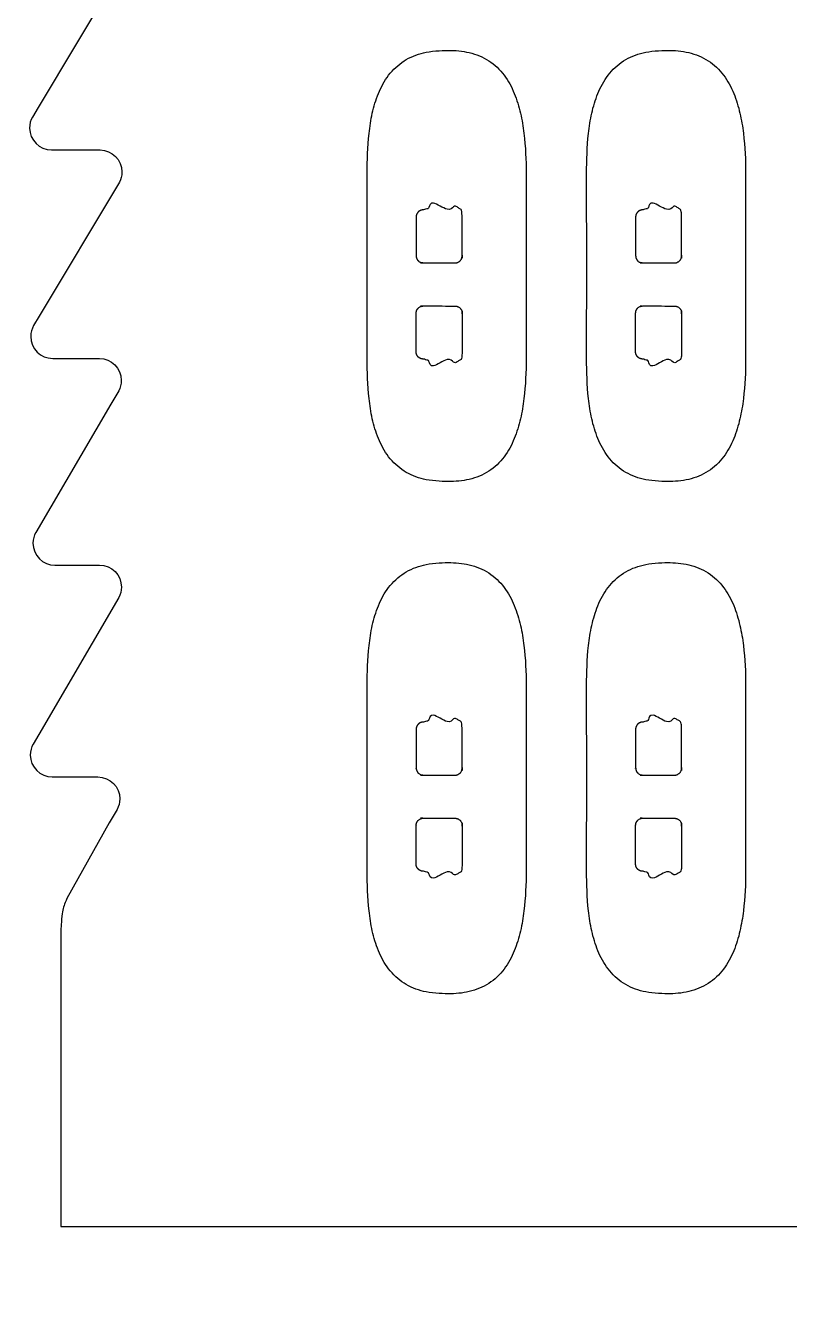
# Model space of a CAD drawing. Header units: millimetres. Extents: x -106 to 105, y -5 to 165.
# Drawn here: x -105.7 to -53.5, y -5.1 to 82.1 of the extents above; entities that cross this region are included whole.
import ezdxf

# ---------------------------------------------------------------- set-up
doc = ezdxf.new("R2010")
doc.units = ezdxf.units.MM
doc.header["$MEASUREMENT"] = 0
for name, color, linetype in [('Product Cutter 1', 2, 'Continuous'), ('Product Cutter 3', 4, 'Continuous'), ('Trim Cutting 1', 3, 'Continuous')]:
    doc.layers.add(name, color=color, linetype=linetype)

msp = doc.modelspace()

# ---------------------------------------------------------------- linework, layer by layer
at = {"layer": 'Product Cutter 1', "ltscale": 10}
for points in [[(-71.455, 65.638), (-71.457, 68.402), (-71.459, 71.98), (-71.459, 71.98), (-71.46, 72.873), (-71.496, 73.785), (-71.609, 74.702), (-71.666, 75.161), (-71.742, 75.622), (-71.848, 76.079), (-71.953, 76.537), (-72.088, 76.991), (-72.269, 77.43), (-72.449, 77.87), (-72.676, 78.295), (-72.965, 78.677), (-73.253, 79.06), (-73.607, 79.399), (-74.013, 79.661), (-74.419, 79.922), (-74.876, 80.105), (-75.348, 80.217), (-75.82, 80.328), (-76.308, 80.371), (-76.794, 80.369), (-77.28, 80.367), (-77.998, 80.319), (-78.469, 80.204), (-78.941, 80.089), (-79.398, 79.906), (-79.804, 79.646), (-80.21, 79.386), (-80.566, 79.05), (-80.858, 78.67), (-81.149, 78.29), (-81.377, 77.865), (-81.557, 77.425), (-81.737, 76.986), (-81.87, 76.532), (-81.972, 76.074), (-82.074, 75.616), (-82.145, 75.155), (-82.196, 74.695), (-82.299, 73.777), (-82.325, 72.866), (-82.325, 71.973), (-82.325, 71.973), (-82.322, 68.408), (-82.32, 65.638), (-82.322, 62.868), (-82.325, 59.302), (-82.325, 59.302), (-82.325, 58.409), (-82.299, 57.498), (-82.196, 56.58), (-82.145, 56.12), (-82.074, 55.659), (-81.972, 55.201), (-81.87, 54.744), (-81.737, 54.289), (-81.557, 53.85), (-81.377, 53.41), (-81.149, 52.985), (-80.858, 52.606), (-80.566, 52.225), (-80.21, 51.89), (-79.804, 51.629), (-79.398, 51.369), (-78.941, 51.186), (-78.469, 51.071), (-77.998, 50.957), (-77.28, 50.908), (-76.794, 50.906), (-76.308, 50.904), (-75.82, 50.947), (-75.348, 51.059), (-74.876, 51.17), (-74.419, 51.354), (-74.013, 51.615), (-73.607, 51.876), (-73.253, 52.215), (-72.965, 52.598), (-72.676, 52.98), (-72.449, 53.405), (-72.269, 53.845), (-72.088, 54.285), (-71.953, 54.739), (-71.848, 55.196), (-71.742, 55.653), (-71.666, 56.114), (-71.609, 56.573), (-71.496, 57.491), (-71.46, 58.402), (-71.459, 59.295), (-71.459, 59.295), (-71.457, 62.874), (-71.455, 65.638)], [(-56.455, 65.638), (-56.457, 68.402), (-56.459, 71.98), (-56.459, 71.98), (-56.46, 72.873), (-56.496, 73.785), (-56.609, 74.702), (-56.666, 75.161), (-56.742, 75.622), (-56.848, 76.079), (-56.953, 76.537), (-57.088, 76.991), (-57.269, 77.43), (-57.449, 77.87), (-57.676, 78.295), (-57.965, 78.677), (-58.253, 79.06), (-58.607, 79.399), (-59.013, 79.661), (-59.419, 79.922), (-59.876, 80.105), (-60.348, 80.217), (-60.82, 80.328), (-61.308, 80.371), (-61.794, 80.369), (-62.28, 80.367), (-62.998, 80.319), (-63.469, 80.204), (-63.941, 80.089), (-64.398, 79.906), (-64.804, 79.646), (-65.21, 79.386), (-65.566, 79.05), (-65.858, 78.67), (-66.149, 78.29), (-66.377, 77.865), (-66.557, 77.425), (-66.737, 76.986), (-66.87, 76.532), (-66.972, 76.074), (-67.074, 75.616), (-67.145, 75.155), (-67.196, 74.695), (-67.299, 73.777), (-67.325, 72.866), (-67.325, 71.973), (-67.325, 71.973), (-67.322, 68.408), (-67.32, 65.638), (-67.322, 62.868), (-67.325, 59.302), (-67.325, 59.302), (-67.325, 58.409), (-67.299, 57.498), (-67.196, 56.58), (-67.145, 56.12), (-67.074, 55.659), (-66.972, 55.201), (-66.87, 54.744), (-66.737, 54.289), (-66.557, 53.85), (-66.377, 53.41), (-66.149, 52.985), (-65.858, 52.606), (-65.566, 52.225), (-65.21, 51.89), (-64.804, 51.629), (-64.398, 51.369), (-63.941, 51.186), (-63.469, 51.071), (-62.998, 50.957), (-62.28, 50.908), (-61.794, 50.906), (-61.308, 50.904), (-60.82, 50.947), (-60.348, 51.059), (-59.876, 51.17), (-59.419, 51.354), (-59.013, 51.615), (-58.607, 51.876), (-58.253, 52.215), (-57.965, 52.598), (-57.676, 52.98), (-57.449, 53.405), (-57.269, 53.845), (-57.088, 54.285), (-56.953, 54.739), (-56.848, 55.196), (-56.742, 55.653), (-56.666, 56.114), (-56.609, 56.573), (-56.496, 57.491), (-56.46, 58.402), (-56.459, 59.295), (-56.459, 59.295), (-56.457, 62.874), (-56.455, 65.638)], [(-71.455, 30.638), (-71.457, 33.402), (-71.459, 36.98), (-71.459, 36.98), (-71.46, 37.873), (-71.496, 38.785), (-71.609, 39.702), (-71.666, 40.161), (-71.742, 40.622), (-71.848, 41.079), (-71.953, 41.537), (-72.088, 41.991), (-72.269, 42.43), (-72.449, 42.87), (-72.676, 43.295), (-72.965, 43.677), (-73.253, 44.06), (-73.607, 44.399), (-74.013, 44.661), (-74.419, 44.922), (-74.876, 45.105), (-75.348, 45.217), (-75.82, 45.328), (-76.308, 45.371), (-76.794, 45.369), (-77.28, 45.367), (-77.998, 45.319), (-78.469, 45.204), (-78.941, 45.089), (-79.398, 44.906), (-79.804, 44.646), (-80.21, 44.386), (-80.566, 44.05), (-80.858, 43.67), (-81.149, 43.29), (-81.377, 42.865), (-81.557, 42.425), (-81.737, 41.986), (-81.87, 41.532), (-81.972, 41.074), (-82.074, 40.616), (-82.145, 40.155), (-82.196, 39.695), (-82.299, 38.777), (-82.325, 37.866), (-82.325, 36.973), (-82.325, 36.973), (-82.322, 33.408), (-82.32, 30.638), (-82.322, 27.868), (-82.325, 24.302), (-82.325, 24.302), (-82.325, 23.409), (-82.299, 22.498), (-82.196, 21.58), (-82.145, 21.12), (-82.074, 20.659), (-81.972, 20.201), (-81.87, 19.744), (-81.737, 19.289), (-81.557, 18.85), (-81.377, 18.41), (-81.149, 17.985), (-80.858, 17.606), (-80.566, 17.225), (-80.21, 16.89), (-79.804, 16.629), (-79.398, 16.369), (-78.941, 16.186), (-78.469, 16.071), (-77.998, 15.957), (-77.28, 15.908), (-76.794, 15.906), (-76.308, 15.904), (-75.82, 15.947), (-75.348, 16.059), (-74.876, 16.17), (-74.419, 16.354), (-74.013, 16.615), (-73.607, 16.876), (-73.253, 17.215), (-72.965, 17.598), (-72.676, 17.98), (-72.449, 18.405), (-72.269, 18.845), (-72.088, 19.285), (-71.953, 19.739), (-71.848, 20.196), (-71.742, 20.653), (-71.666, 21.114), (-71.609, 21.573), (-71.496, 22.491), (-71.46, 23.402), (-71.459, 24.295), (-71.459, 24.295), (-71.457, 27.874), (-71.455, 30.638)], [(-56.455, 30.638), (-56.457, 33.402), (-56.459, 36.98), (-56.459, 36.98), (-56.46, 37.873), (-56.496, 38.785), (-56.609, 39.702), (-56.666, 40.161), (-56.742, 40.622), (-56.848, 41.079), (-56.953, 41.537), (-57.088, 41.991), (-57.269, 42.43), (-57.449, 42.87), (-57.676, 43.295), (-57.965, 43.677), (-58.253, 44.06), (-58.607, 44.399), (-59.013, 44.661), (-59.419, 44.922), (-59.876, 45.105), (-60.348, 45.217), (-60.82, 45.328), (-61.308, 45.371), (-61.794, 45.369), (-62.28, 45.367), (-62.998, 45.319), (-63.469, 45.204), (-63.941, 45.089), (-64.398, 44.906), (-64.804, 44.646), (-65.21, 44.386), (-65.566, 44.05), (-65.858, 43.67), (-66.149, 43.29), (-66.377, 42.865), (-66.557, 42.425), (-66.737, 41.986), (-66.87, 41.532), (-66.972, 41.074), (-67.074, 40.616), (-67.145, 40.155), (-67.196, 39.695), (-67.299, 38.777), (-67.325, 37.866), (-67.325, 36.973), (-67.325, 36.973), (-67.322, 33.408), (-67.32, 30.638), (-67.322, 27.868), (-67.325, 24.302), (-67.325, 24.302), (-67.325, 23.409), (-67.299, 22.498), (-67.196, 21.58), (-67.145, 21.12), (-67.074, 20.659), (-66.972, 20.201), (-66.87, 19.744), (-66.737, 19.289), (-66.557, 18.85), (-66.377, 18.41), (-66.149, 17.985), (-65.858, 17.606), (-65.566, 17.225), (-65.21, 16.89), (-64.804, 16.629), (-64.398, 16.369), (-63.941, 16.186), (-63.469, 16.071), (-62.998, 15.957), (-62.28, 15.908), (-61.794, 15.906), (-61.308, 15.904), (-60.82, 15.947), (-60.348, 16.059), (-59.876, 16.17), (-59.419, 16.354), (-59.013, 16.615), (-58.607, 16.876), (-58.253, 17.215), (-57.965, 17.598), (-57.676, 17.98), (-57.449, 18.405), (-57.269, 18.845), (-57.088, 19.285), (-56.953, 19.739), (-56.848, 20.196), (-56.742, 20.653), (-56.666, 21.114), (-56.609, 21.573), (-56.496, 22.491), (-56.46, 23.402), (-56.459, 24.295), (-56.459, 24.295), (-56.457, 27.874), (-56.455, 30.638)]]:
    msp.add_open_spline(points, degree=3, knots=[0, 0, 0, 0, 0.613801, 0.613801, 0.613801, 1.613801, 1.613801, 1.613801, 2.613801, 2.613801, 2.613801, 3.613801, 3.613801, 3.613801, 4.613801, 4.613801, 4.613801, 5.613801, 5.613801, 5.613801, 6.613801, 6.613801, 6.613801, 7.613801, 7.613801, 7.613801, 8.613801, 8.613801, 8.613801, 9.613801, 9.613801, 9.613801, 10.613801, 10.613801, 10.613801, 11.613801, 11.613801, 11.613801, 12.613801, 12.613801, 12.613801, 13.613801, 13.613801, 13.613801, 14.613801, 14.613801, 14.613801, 15.225366, 15.225366, 15.225366, 15.83693, 15.83693, 15.83693, 16.83693, 16.83693, 16.83693, 17.83693, 17.83693, 17.83693, 18.83693, 18.83693, 18.83693, 19.83693, 19.83693, 19.83693, 20.83693, 20.83693, 20.83693, 21.83693, 21.83693, 21.83693, 22.83693, 22.83693, 22.83693, 23.83693, 23.83693, 23.83693, 24.83693, 24.83693, 24.83693, 25.83693, 25.83693, 25.83693, 26.83693, 26.83693, 26.83693, 27.83693, 27.83693, 27.83693, 28.83693, 28.83693, 28.83693, 29.83693, 29.83693, 29.83693, 30.450731, 30.450731, 30.450731, 30.450731], dxfattribs=at)
at = {"layer": 'Product Cutter 3', "ltscale": 10}
for points in [[(-75.833, 66.336), (-75.834, 66.316), (-75.834, 66.297), (-75.836, 66.278), (-75.838, 66.259), (-75.842, 66.241), (-75.846, 66.222), (-75.85, 66.204), (-75.856, 66.185), (-75.863, 66.168), (-75.874, 66.138), (-75.888, 66.108), (-75.904, 66.081), (-75.921, 66.054), (-75.94, 66.028), (-75.962, 66.005), (-75.985, 65.98), (-76.011, 65.957), (-76.039, 65.937), (-76.066, 65.918), (-76.096, 65.901), (-76.127, 65.888), (-76.157, 65.874), (-76.189, 65.864), (-76.221, 65.857), (-76.254, 65.851), (-76.287, 65.849), (-76.32, 65.847), (-76.32, 65.847), (-78.487, 65.846), (-78.487, 65.846), (-78.509, 65.847), (-78.531, 65.848), (-78.553, 65.851), (-78.575, 65.853), (-78.596, 65.857), (-78.617, 65.864), (-78.638, 65.869), (-78.659, 65.877), (-78.679, 65.886), (-78.71, 65.899), (-78.74, 65.915), (-78.767, 65.935), (-78.795, 65.954), (-78.82, 65.977), (-78.843, 66.001), (-78.865, 66.024), (-78.885, 66.05), (-78.901, 66.077), (-78.918, 66.104), (-78.932, 66.133), (-78.944, 66.163), (-78.954, 66.19), (-78.962, 66.219), (-78.967, 66.247), (-78.972, 66.275), (-78.973, 66.305), (-78.974, 66.334), (-78.974, 66.334), (-78.976, 68.984), (-78.976, 68.984), (-78.976, 69.004), (-78.975, 69.023), (-78.973, 69.042), (-78.971, 69.061), (-78.967, 69.08), (-78.963, 69.099), (-78.958, 69.118), (-78.952, 69.137), (-78.946, 69.154), (-78.935, 69.184), (-78.92, 69.213), (-78.904, 69.241), (-78.887, 69.267), (-78.867, 69.293), (-78.845, 69.316), (-78.822, 69.341), (-78.797, 69.364), (-78.769, 69.383), (-78.742, 69.402), (-78.712, 69.419), (-78.681, 69.432), (-78.651, 69.445), (-78.62, 69.456), (-78.588, 69.462), (-78.555, 69.468), (-78.522, 69.47), (-78.489, 69.472), (-78.489, 69.472), (-78.435, 69.483), (-78.368, 69.496), (-78.215, 69.527), (-78.09, 69.621), (-78.02, 69.761), (-77.699, 70.395), (-77.4, 69.123), (-76.597, 69.618), (-76.439, 69.716), (-76.253, 69.72), (-76.091, 69.63), (-75.928, 69.539), (-75.834, 69.379), (-75.834, 69.193), (-75.834, 67.98), (-75.833, 66.336), (-75.833, 66.336)], [(-60.833, 66.336), (-60.834, 66.316), (-60.834, 66.297), (-60.836, 66.278), (-60.838, 66.259), (-60.842, 66.241), (-60.846, 66.222), (-60.85, 66.204), (-60.856, 66.185), (-60.863, 66.168), (-60.874, 66.138), (-60.888, 66.108), (-60.904, 66.081), (-60.921, 66.054), (-60.94, 66.028), (-60.962, 66.005), (-60.985, 65.98), (-61.011, 65.957), (-61.039, 65.937), (-61.066, 65.918), (-61.096, 65.901), (-61.127, 65.888), (-61.157, 65.874), (-61.189, 65.864), (-61.221, 65.857), (-61.254, 65.851), (-61.287, 65.849), (-61.32, 65.847), (-61.32, 65.847), (-63.487, 65.846), (-63.487, 65.846), (-63.509, 65.847), (-63.531, 65.848), (-63.553, 65.851), (-63.575, 65.853), (-63.596, 65.857), (-63.617, 65.864), (-63.638, 65.869), (-63.659, 65.877), (-63.679, 65.886), (-63.71, 65.899), (-63.74, 65.915), (-63.767, 65.935), (-63.795, 65.954), (-63.82, 65.977), (-63.843, 66.001), (-63.865, 66.024), (-63.885, 66.05), (-63.901, 66.077), (-63.918, 66.104), (-63.932, 66.133), (-63.944, 66.163), (-63.954, 66.19), (-63.962, 66.219), (-63.967, 66.247), (-63.972, 66.275), (-63.973, 66.305), (-63.974, 66.334), (-63.974, 66.334), (-63.976, 68.984), (-63.976, 68.984), (-63.976, 69.004), (-63.975, 69.023), (-63.973, 69.042), (-63.971, 69.061), (-63.967, 69.08), (-63.963, 69.099), (-63.958, 69.118), (-63.952, 69.137), (-63.946, 69.154), (-63.935, 69.184), (-63.92, 69.213), (-63.904, 69.241), (-63.887, 69.267), (-63.867, 69.293), (-63.845, 69.316), (-63.822, 69.341), (-63.797, 69.364), (-63.769, 69.383), (-63.742, 69.402), (-63.712, 69.419), (-63.681, 69.432), (-63.651, 69.445), (-63.62, 69.456), (-63.588, 69.462), (-63.555, 69.468), (-63.522, 69.47), (-63.489, 69.472), (-63.489, 69.472), (-63.435, 69.483), (-63.368, 69.496), (-63.215, 69.527), (-63.09, 69.621), (-63.02, 69.761), (-62.699, 70.395), (-62.4, 69.123), (-61.597, 69.618), (-61.439, 69.716), (-61.253, 69.72), (-61.091, 69.63), (-60.928, 69.539), (-60.834, 69.379), (-60.834, 69.193), (-60.834, 67.98), (-60.833, 66.336), (-60.833, 66.336)], [(-75.833, 62.414), (-75.834, 62.433), (-75.834, 62.453), (-75.836, 62.471), (-75.838, 62.491), (-75.842, 62.509), (-75.846, 62.528), (-75.85, 62.546), (-75.856, 62.564), (-75.863, 62.582), (-75.874, 62.612), (-75.888, 62.641), (-75.904, 62.668), (-75.921, 62.696), (-75.94, 62.721), (-75.962, 62.745), (-75.985, 62.77), (-76.011, 62.792), (-76.039, 62.812), (-76.066, 62.832), (-76.096, 62.849), (-76.127, 62.862), (-76.157, 62.876), (-76.189, 62.886), (-76.221, 62.892), (-76.254, 62.898), (-76.287, 62.901), (-76.32, 62.903), (-76.32, 62.903), (-78.487, 62.904), (-78.487, 62.904), (-78.509, 62.903), (-78.531, 62.902), (-78.553, 62.899), (-78.575, 62.896), (-78.596, 62.892), (-78.617, 62.886), (-78.638, 62.881), (-78.659, 62.873), (-78.679, 62.864), (-78.71, 62.851), (-78.74, 62.834), (-78.767, 62.815), (-78.795, 62.796), (-78.82, 62.773), (-78.843, 62.749), (-78.865, 62.726), (-78.885, 62.7), (-78.901, 62.672), (-78.918, 62.646), (-78.932, 62.617), (-78.944, 62.586), (-78.954, 62.559), (-78.962, 62.531), (-78.967, 62.503), (-78.972, 62.475), (-78.973, 62.445), (-78.974, 62.416), (-78.974, 62.416), (-78.976, 59.766), (-78.976, 59.766), (-78.976, 59.746), (-78.975, 59.727), (-78.973, 59.708), (-78.971, 59.688), (-78.967, 59.67), (-78.963, 59.65), (-78.958, 59.632), (-78.952, 59.613), (-78.946, 59.595), (-78.935, 59.566), (-78.92, 59.537), (-78.904, 59.509), (-78.887, 59.482), (-78.867, 59.457), (-78.845, 59.433), (-78.822, 59.409), (-78.797, 59.386), (-78.769, 59.367), (-78.742, 59.347), (-78.712, 59.331), (-78.681, 59.318), (-78.651, 59.305), (-78.62, 59.294), (-78.588, 59.287), (-78.555, 59.282), (-78.522, 59.28), (-78.489, 59.278), (-78.489, 59.278), (-78.435, 59.267), (-78.368, 59.254), (-78.215, 59.223), (-78.09, 59.128), (-78.02, 58.989), (-77.699, 58.355), (-77.4, 59.627), (-76.597, 59.131), (-76.439, 59.034), (-76.253, 59.03), (-76.091, 59.12), (-75.928, 59.211), (-75.834, 59.371), (-75.834, 59.557), (-75.834, 60.77), (-75.833, 62.414), (-75.833, 62.414)], [(-60.833, 62.414), (-60.834, 62.433), (-60.834, 62.453), (-60.836, 62.471), (-60.838, 62.491), (-60.842, 62.509), (-60.846, 62.528), (-60.85, 62.546), (-60.856, 62.564), (-60.863, 62.582), (-60.874, 62.612), (-60.888, 62.641), (-60.904, 62.668), (-60.921, 62.696), (-60.94, 62.721), (-60.962, 62.745), (-60.985, 62.77), (-61.011, 62.792), (-61.039, 62.812), (-61.066, 62.832), (-61.096, 62.849), (-61.127, 62.862), (-61.157, 62.876), (-61.189, 62.886), (-61.221, 62.892), (-61.254, 62.898), (-61.287, 62.901), (-61.32, 62.903), (-61.32, 62.903), (-63.487, 62.904), (-63.487, 62.904), (-63.509, 62.903), (-63.531, 62.902), (-63.553, 62.899), (-63.575, 62.896), (-63.596, 62.892), (-63.617, 62.886), (-63.638, 62.881), (-63.659, 62.873), (-63.679, 62.864), (-63.71, 62.851), (-63.74, 62.834), (-63.767, 62.815), (-63.795, 62.796), (-63.82, 62.773), (-63.843, 62.749), (-63.865, 62.726), (-63.885, 62.7), (-63.901, 62.672), (-63.918, 62.646), (-63.932, 62.617), (-63.944, 62.586), (-63.954, 62.559), (-63.962, 62.531), (-63.967, 62.503), (-63.972, 62.475), (-63.973, 62.445), (-63.974, 62.416), (-63.974, 62.416), (-63.976, 59.766), (-63.976, 59.766), (-63.976, 59.746), (-63.975, 59.727), (-63.973, 59.708), (-63.971, 59.688), (-63.967, 59.67), (-63.963, 59.65), (-63.958, 59.632), (-63.952, 59.613), (-63.946, 59.595), (-63.935, 59.566), (-63.92, 59.537), (-63.904, 59.509), (-63.887, 59.482), (-63.867, 59.457), (-63.845, 59.433), (-63.822, 59.409), (-63.797, 59.386), (-63.769, 59.367), (-63.742, 59.347), (-63.712, 59.331), (-63.681, 59.318), (-63.651, 59.305), (-63.62, 59.294), (-63.588, 59.287), (-63.555, 59.282), (-63.522, 59.28), (-63.489, 59.278), (-63.489, 59.278), (-63.435, 59.267), (-63.368, 59.254), (-63.215, 59.223), (-63.09, 59.128), (-63.02, 58.989), (-62.699, 58.355), (-62.4, 59.627), (-61.597, 59.131), (-61.439, 59.034), (-61.253, 59.03), (-61.091, 59.12), (-60.928, 59.211), (-60.834, 59.371), (-60.834, 59.557), (-60.834, 60.77), (-60.833, 62.414), (-60.833, 62.414)], [(-75.833, 31.336), (-75.834, 31.316), (-75.834, 31.297), (-75.836, 31.278), (-75.838, 31.259), (-75.842, 31.241), (-75.846, 31.222), (-75.85, 31.204), (-75.856, 31.185), (-75.863, 31.168), (-75.874, 31.138), (-75.888, 31.108), (-75.904, 31.081), (-75.921, 31.054), (-75.94, 31.028), (-75.962, 31.005), (-75.985, 30.98), (-76.011, 30.957), (-76.039, 30.937), (-76.066, 30.918), (-76.096, 30.901), (-76.127, 30.888), (-76.157, 30.874), (-76.189, 30.864), (-76.221, 30.857), (-76.254, 30.851), (-76.287, 30.849), (-76.32, 30.847), (-76.32, 30.847), (-78.487, 30.846), (-78.487, 30.846), (-78.509, 30.847), (-78.531, 30.848), (-78.553, 30.851), (-78.575, 30.853), (-78.596, 30.857), (-78.617, 30.864), (-78.638, 30.869), (-78.659, 30.877), (-78.679, 30.886), (-78.71, 30.899), (-78.74, 30.915), (-78.767, 30.935), (-78.795, 30.954), (-78.82, 30.977), (-78.843, 31.001), (-78.865, 31.024), (-78.885, 31.05), (-78.901, 31.077), (-78.918, 31.104), (-78.932, 31.133), (-78.944, 31.163), (-78.954, 31.19), (-78.962, 31.219), (-78.967, 31.247), (-78.972, 31.275), (-78.973, 31.305), (-78.974, 31.334), (-78.974, 31.334), (-78.976, 33.984), (-78.976, 33.984), (-78.976, 34.004), (-78.975, 34.023), (-78.973, 34.042), (-78.971, 34.061), (-78.967, 34.08), (-78.963, 34.099), (-78.958, 34.118), (-78.952, 34.137), (-78.946, 34.154), (-78.935, 34.184), (-78.92, 34.213), (-78.904, 34.241), (-78.887, 34.267), (-78.867, 34.293), (-78.845, 34.316), (-78.822, 34.341), (-78.797, 34.364), (-78.769, 34.383), (-78.742, 34.402), (-78.712, 34.419), (-78.681, 34.432), (-78.651, 34.445), (-78.62, 34.456), (-78.588, 34.462), (-78.555, 34.468), (-78.522, 34.47), (-78.489, 34.472), (-78.489, 34.472), (-78.435, 34.483), (-78.368, 34.496), (-78.215, 34.527), (-78.09, 34.621), (-78.02, 34.761), (-77.699, 35.395), (-77.4, 34.123), (-76.597, 34.618), (-76.439, 34.716), (-76.253, 34.72), (-76.091, 34.63), (-75.928, 34.539), (-75.834, 34.379), (-75.834, 34.193), (-75.834, 32.98), (-75.833, 31.336), (-75.833, 31.336)], [(-60.833, 31.336), (-60.834, 31.316), (-60.834, 31.297), (-60.836, 31.278), (-60.838, 31.259), (-60.842, 31.241), (-60.846, 31.222), (-60.85, 31.204), (-60.856, 31.185), (-60.863, 31.168), (-60.874, 31.138), (-60.888, 31.108), (-60.904, 31.081), (-60.921, 31.054), (-60.94, 31.028), (-60.962, 31.005), (-60.985, 30.98), (-61.011, 30.957), (-61.039, 30.937), (-61.066, 30.918), (-61.096, 30.901), (-61.127, 30.888), (-61.157, 30.874), (-61.189, 30.864), (-61.221, 30.857), (-61.254, 30.851), (-61.287, 30.849), (-61.32, 30.847), (-61.32, 30.847), (-63.487, 30.846), (-63.487, 30.846), (-63.509, 30.847), (-63.531, 30.848), (-63.553, 30.851), (-63.575, 30.853), (-63.596, 30.857), (-63.617, 30.864), (-63.638, 30.869), (-63.659, 30.877), (-63.679, 30.886), (-63.71, 30.899), (-63.74, 30.915), (-63.767, 30.935), (-63.795, 30.954), (-63.82, 30.977), (-63.843, 31.001), (-63.865, 31.024), (-63.885, 31.05), (-63.901, 31.077), (-63.918, 31.104), (-63.932, 31.133), (-63.944, 31.163), (-63.954, 31.19), (-63.962, 31.219), (-63.967, 31.247), (-63.972, 31.275), (-63.973, 31.305), (-63.974, 31.334), (-63.974, 31.334), (-63.976, 33.984), (-63.976, 33.984), (-63.976, 34.004), (-63.975, 34.023), (-63.973, 34.042), (-63.971, 34.061), (-63.967, 34.08), (-63.963, 34.099), (-63.958, 34.118), (-63.952, 34.137), (-63.946, 34.154), (-63.935, 34.184), (-63.92, 34.213), (-63.904, 34.241), (-63.887, 34.267), (-63.867, 34.293), (-63.845, 34.316), (-63.822, 34.341), (-63.797, 34.364), (-63.769, 34.383), (-63.742, 34.402), (-63.712, 34.419), (-63.681, 34.432), (-63.651, 34.445), (-63.62, 34.456), (-63.588, 34.462), (-63.555, 34.468), (-63.522, 34.47), (-63.489, 34.472), (-63.489, 34.472), (-63.435, 34.483), (-63.368, 34.496), (-63.215, 34.527), (-63.09, 34.621), (-63.02, 34.761), (-62.699, 35.395), (-62.4, 34.123), (-61.597, 34.618), (-61.439, 34.716), (-61.253, 34.72), (-61.091, 34.63), (-60.928, 34.539), (-60.834, 34.379), (-60.834, 34.193), (-60.834, 32.98), (-60.833, 31.336), (-60.833, 31.336)], [(-75.833, 27.414), (-75.834, 27.433), (-75.834, 27.453), (-75.836, 27.471), (-75.838, 27.491), (-75.842, 27.509), (-75.846, 27.528), (-75.85, 27.546), (-75.856, 27.564), (-75.863, 27.582), (-75.874, 27.612), (-75.888, 27.641), (-75.904, 27.668), (-75.921, 27.696), (-75.94, 27.721), (-75.962, 27.745), (-75.985, 27.77), (-76.011, 27.792), (-76.039, 27.812), (-76.066, 27.832), (-76.096, 27.849), (-76.127, 27.862), (-76.157, 27.876), (-76.189, 27.886), (-76.221, 27.892), (-76.254, 27.898), (-76.287, 27.901), (-76.32, 27.903), (-76.32, 27.903), (-78.487, 27.904), (-78.487, 27.904), (-78.509, 27.903), (-78.531, 27.902), (-78.553, 27.899), (-78.575, 27.896), (-78.596, 27.892), (-78.617, 27.886), (-78.638, 27.881), (-78.659, 27.873), (-78.679, 27.864), (-78.71, 27.851), (-78.74, 27.834), (-78.767, 27.815), (-78.795, 27.796), (-78.82, 27.773), (-78.843, 27.749), (-78.865, 27.726), (-78.885, 27.7), (-78.901, 27.672), (-78.918, 27.646), (-78.932, 27.617), (-78.944, 27.586), (-78.954, 27.559), (-78.962, 27.531), (-78.967, 27.503), (-78.972, 27.475), (-78.973, 27.445), (-78.974, 27.416), (-78.974, 27.416), (-78.976, 24.766), (-78.976, 24.766), (-78.976, 24.746), (-78.975, 24.727), (-78.973, 24.708), (-78.971, 24.688), (-78.967, 24.67), (-78.963, 24.65), (-78.958, 24.632), (-78.952, 24.613), (-78.946, 24.595), (-78.935, 24.566), (-78.92, 24.537), (-78.904, 24.509), (-78.887, 24.482), (-78.867, 24.457), (-78.845, 24.433), (-78.822, 24.409), (-78.797, 24.386), (-78.769, 24.367), (-78.742, 24.347), (-78.712, 24.331), (-78.681, 24.318), (-78.651, 24.305), (-78.62, 24.294), (-78.588, 24.287), (-78.555, 24.282), (-78.522, 24.28), (-78.489, 24.278), (-78.489, 24.278), (-78.435, 24.267), (-78.368, 24.254), (-78.215, 24.223), (-78.09, 24.128), (-78.02, 23.989), (-77.699, 23.355), (-77.4, 24.627), (-76.597, 24.131), (-76.439, 24.034), (-76.253, 24.03), (-76.091, 24.12), (-75.928, 24.211), (-75.834, 24.371), (-75.834, 24.557), (-75.834, 25.77), (-75.833, 27.414), (-75.833, 27.414)], [(-60.833, 27.414), (-60.834, 27.433), (-60.834, 27.453), (-60.836, 27.471), (-60.838, 27.491), (-60.842, 27.509), (-60.846, 27.528), (-60.85, 27.546), (-60.856, 27.564), (-60.863, 27.582), (-60.874, 27.612), (-60.888, 27.641), (-60.904, 27.668), (-60.921, 27.696), (-60.94, 27.721), (-60.962, 27.745), (-60.985, 27.77), (-61.011, 27.792), (-61.039, 27.812), (-61.066, 27.832), (-61.096, 27.849), (-61.127, 27.862), (-61.157, 27.876), (-61.189, 27.886), (-61.221, 27.892), (-61.254, 27.898), (-61.287, 27.901), (-61.32, 27.903), (-61.32, 27.903), (-63.487, 27.904), (-63.487, 27.904), (-63.509, 27.903), (-63.531, 27.902), (-63.553, 27.899), (-63.575, 27.896), (-63.596, 27.892), (-63.617, 27.886), (-63.638, 27.881), (-63.659, 27.873), (-63.679, 27.864), (-63.71, 27.851), (-63.74, 27.834), (-63.767, 27.815), (-63.795, 27.796), (-63.82, 27.773), (-63.843, 27.749), (-63.865, 27.726), (-63.885, 27.7), (-63.901, 27.672), (-63.918, 27.646), (-63.932, 27.617), (-63.944, 27.586), (-63.954, 27.559), (-63.962, 27.531), (-63.967, 27.503), (-63.972, 27.475), (-63.973, 27.445), (-63.974, 27.416), (-63.974, 27.416), (-63.976, 24.766), (-63.976, 24.766), (-63.976, 24.746), (-63.975, 24.727), (-63.973, 24.708), (-63.971, 24.688), (-63.967, 24.67), (-63.963, 24.65), (-63.958, 24.632), (-63.952, 24.613), (-63.946, 24.595), (-63.935, 24.566), (-63.92, 24.537), (-63.904, 24.509), (-63.887, 24.482), (-63.867, 24.457), (-63.845, 24.433), (-63.822, 24.409), (-63.797, 24.386), (-63.769, 24.367), (-63.742, 24.347), (-63.712, 24.331), (-63.681, 24.318), (-63.651, 24.305), (-63.62, 24.294), (-63.588, 24.287), (-63.555, 24.282), (-63.522, 24.28), (-63.489, 24.278), (-63.489, 24.278), (-63.435, 24.267), (-63.368, 24.254), (-63.215, 24.223), (-63.09, 24.128), (-63.02, 23.989), (-62.699, 23.355), (-62.4, 24.627), (-61.597, 24.131), (-61.439, 24.034), (-61.253, 24.03), (-61.091, 24.12), (-60.928, 24.211), (-60.834, 24.371), (-60.834, 24.557), (-60.834, 25.77), (-60.833, 27.414), (-60.833, 27.414)]]:
    msp.add_rational_spline(points, [1, 1, 1, 1, 1, 1, 1, 1, 1, 1, 1, 1, 1, 1, 1, 1, 1, 1, 1, 1, 1, 1, 1, 1, 1, 1, 1, 1, 1, 1, 1, 1, 1, 1, 1, 1, 1, 1, 1, 1, 1, 1, 1, 1, 1, 1, 1, 1, 1, 1, 1, 1, 1, 1, 1, 1, 1, 1, 1, 1, 1, 1, 1, 1, 1, 1, 1, 1, 1, 1, 1, 1, 1, 1, 1, 1, 1, 1, 1, 1, 1, 1, 1, 1, 1, 1, 1, 1, 1, 1, 1, 0.932913001144, 0.932913001144, 1, 1, 1, 1, 0.908257940901, 0.908257940901, 1, 0.908257940901, 0.908257940901, 1, 1, 1, 1], degree=3, knots=[0, 0, 0, 0, 1, 1, 1, 2, 2, 2, 3, 3, 3, 4, 4, 4, 5, 5, 5, 6, 6, 6, 7, 7, 7, 8, 8, 8, 9, 9, 9, 10, 10, 10, 11, 11, 11, 12, 12, 12, 13, 13, 13, 14, 14, 14, 15, 15, 15, 16, 16, 16, 17, 17, 17, 18, 18, 18, 19, 19, 19, 20, 20, 20, 21, 21, 21, 22, 22, 22, 23, 23, 23, 24, 24, 24, 25, 25, 25, 26, 26, 26, 27, 27, 27, 28, 28, 28, 29, 29, 29, 29.373976, 29.373976, 29.373976, 30.278918, 30.278918, 30.278918, 31.01715, 31.01715, 31.01715, 32.078811, 32.078811, 32.078811, 33.140472, 33.140472, 33.140472, 33.771479, 33.771479, 33.771479, 33.771479], dxfattribs=at)
at = {"layer": 'Trim Cutting 1', "ltscale": 10}
msp.add_open_spline([(-8.171, 164.389), (-8.171, 109.593), (-8.171, 54.796), (-8.171, 0), (-39.865, 0), (-71.559, 0), (-103.253, 0), (-103.253, 8.04), (-103.253, 20.352), (-103.253, 20.352), (-103.253, 20.352), (-103.209, 21.226), (-103.156, 21.496), (-103.09, 21.832), (-103.03, 22.009), (-102.841, 22.423), (-102.841, 22.423), (-99.955, 27.586), (-99.955, 27.586), (-99.955, 27.586), (-99.41, 28.51), (-99.41, 28.51), (-99.295, 28.723), (-99.23, 28.965), (-99.23, 29.222), (-99.23, 30.051), (-99.901, 30.723), (-100.73, 30.723), (-100.73, 30.723), (-103.851, 30.723), (-103.851, 30.723), (-104.679, 30.723), (-105.351, 31.394), (-105.351, 32.222), (-105.351, 32.492), (-105.28, 32.744), (-105.156, 32.964), (-105.156, 32.964), (-104.773, 33.613), (-104.773, 33.613), (-104.773, 33.613), (-99.299, 42.983), (-99.299, 42.983), (-99.185, 43.195), (-99.12, 43.437), (-99.12, 43.694), (-99.12, 44.523), (-99.791, 45.195), (-100.62, 45.195), (-100.62, 45.195), (-103.667, 45.195), (-103.667, 45.195), (-104.495, 45.195), (-105.167, 45.866), (-105.167, 46.694), (-105.167, 46.964), (-105.096, 47.217), (-104.972, 47.436), (-104.972, 47.436), (-99.854, 56.185), (-99.854, 56.185), (-99.854, 56.185), (-99.309, 57.109), (-99.309, 57.109), (-99.195, 57.321), (-99.13, 57.563), (-99.13, 57.821), (-99.13, 58.65), (-99.801, 59.321), (-100.63, 59.321), (-100.63, 59.321), (-103.815, 59.321), (-103.815, 59.321), (-104.643, 59.321), (-105.315, 59.992), (-105.315, 60.821), (-105.315, 61.09), (-105.244, 61.343), (-105.12, 61.562), (-105.12, 61.562), (-104.737, 62.212), (-104.737, 62.212), (-104.737, 62.212), (-99.263, 71.354), (-99.263, 71.354), (-99.148, 71.567), (-99.084, 71.808), (-99.084, 72.066), (-99.084, 72.895), (-99.755, 73.567), (-100.584, 73.567), (-100.584, 73.567), (-103.898, 73.567), (-103.898, 73.567), (-104.726, 73.567), (-105.398, 74.238), (-105.398, 75.066), (-105.398, 75.336), (-105.327, 75.588), (-105.203, 75.807), (-105.203, 75.807), (-104.82, 76.457), (-104.82, 76.457), (-104.82, 76.457), (-99.513, 85.355), (-99.513, 85.355), (-99.399, 85.566), (-99.334, 85.809), (-99.334, 86.066), (-99.334, 86.894), (-100.005, 87.566), (-100.833, 87.566), (-100.833, 87.566), (-104.174, 87.566), (-104.174, 87.566), (-105.003, 87.566), (-105.675, 88.238), (-105.675, 89.066), (-105.675, 89.336), (-105.604, 89.589), (-105.479, 89.807), (-105.479, 89.807), (-105.096, 90.457), (-105.096, 90.457), (-105.096, 90.457), (-99.299, 99.893), (-99.299, 99.893), (-99.184, 100.105), (-99.119, 100.347), (-99.119, 100.605), (-99.119, 101.433), (-99.791, 102.105), (-100.619, 102.105), (-100.619, 102.105), (-103.725, 102.105), (-103.725, 102.105), (-104.554, 102.105), (-105.226, 102.776), (-105.226, 103.605), (-105.226, 103.874), (-105.155, 104.127), (-105.03, 104.346), (-105.03, 104.346), (-104.647, 104.996), (-104.647, 104.996), (-104.647, 104.996), (-99.174, 114.389), (-99.174, 114.389), (-99.059, 114.6), (-98.994, 114.843), (-98.994, 115.101), (-98.994, 115.929), (-99.665, 116.601), (-100.494, 116.601), (-100.494, 116.601), (-103.7, 116.601), (-103.7, 116.601), (-104.529, 116.601), (-105.2, 117.272), (-105.2, 118.101), (-105.2, 118.37), (-105.129, 118.623), (-105.005, 118.841), (-105.005, 118.841), (-99.42, 128.386), (-99.42, 128.386), (-99.306, 128.598), (-99.242, 128.84), (-99.242, 129.098), (-99.242, 129.926), (-99.913, 130.598), (-100.741, 130.598), (-100.741, 130.598), (-104.174, 130.598), (-104.174, 130.598), (-105.003, 130.598), (-105.675, 131.27), (-105.675, 132.098), (-105.675, 132.367), (-105.604, 132.62), (-105.479, 132.839), (-105.479, 132.839), (-105.096, 133.489), (-105.096, 133.489), (-105.096, 133.489), (-99.143, 142.816), (-99.143, 142.816), (-99.029, 143.028), (-98.964, 143.27), (-98.964, 143.527), (-98.964, 144.356), (-99.635, 145.028), (-100.463, 145.028), (-100.463, 145.028), (-103.681, 145.028), (-103.681, 145.028), (-104.51, 145.028), (-105.182, 145.699), (-105.182, 146.528), (-105.182, 146.797), (-105.111, 147.05), (-104.986, 147.269), (-104.986, 147.269), (-104.603, 147.919), (-104.603, 147.919), (-104.603, 147.919), (-99.095, 157.337), (-99.095, 157.337), (-99.095, 157.337), (-98.976, 157.507), (-98.882, 157.838), (-98.821, 158.054), (-98.819, 158.438), (-98.819, 158.438), (-98.819, 158.438), (-98.819, 164.389), (-98.819, 164.389), (-68.603, 164.389), (-38.387, 164.389), (-8.171, 164.389)], degree=3, knots=[0, 0, 0, 0, 1, 1, 1, 2, 2, 2, 2.673471, 2.673471, 2.673471, 3.673471, 3.673471, 3.673471, 4.673471, 4.673471, 4.673471, 5.673471, 5.673471, 5.673471, 6.673471, 6.673471, 6.673471, 7.673471, 7.673471, 7.673471, 8.673471, 8.673471, 8.673471, 9.673471, 9.673471, 9.673471, 10.673471, 10.673471, 10.673471, 11.673471, 11.673471, 11.673471, 12.673471, 12.673471, 12.673471, 13.673471, 13.673471, 13.673471, 14.673471, 14.673471, 14.673471, 15.673471, 15.673471, 15.673471, 16.673471, 16.673471, 16.673471, 17.673471, 17.673471, 17.673471, 18.673471, 18.673471, 18.673471, 19.673471, 19.673471, 19.673471, 20.673471, 20.673471, 20.673471, 21.673471, 21.673471, 21.673471, 22.673471, 22.673471, 22.673471, 23.673471, 23.673471, 23.673471, 24.673471, 24.673471, 24.673471, 25.673471, 25.673471, 25.673471, 26.673471, 26.673471, 26.673471, 27.673471, 27.673471, 27.673471, 28.673471, 28.673471, 28.673471, 29.673471, 29.673471, 29.673471, 30.673471, 30.673471, 30.673471, 31.673471, 31.673471, 31.673471, 32.673471, 32.673471, 32.673471, 33.673471, 33.673471, 33.673471, 34.673471, 34.673471, 34.673471, 35.673471, 35.673471, 35.673471, 36.673471, 36.673471, 36.673471, 37.673471, 37.673471, 37.673471, 38.673471, 38.673471, 38.673471, 39.673471, 39.673471, 39.673471, 40.673471, 40.673471, 40.673471, 41.673471, 41.673471, 41.673471, 42.673471, 42.673471, 42.673471, 43.673471, 43.673471, 43.673471, 44.673471, 44.673471, 44.673471, 45.673471, 45.673471, 45.673471, 46.673471, 46.673471, 46.673471, 47.673471, 47.673471, 47.673471, 48.673471, 48.673471, 48.673471, 49.673471, 49.673471, 49.673471, 50.673471, 50.673471, 50.673471, 51.673471, 51.673471, 51.673471, 52.673471, 52.673471, 52.673471, 53.673471, 53.673471, 53.673471, 54.673471, 54.673471, 54.673471, 55.673471, 55.673471, 55.673471, 56.673471, 56.673471, 56.673471, 57.673471, 57.673471, 57.673471, 58.673471, 58.673471, 58.673471, 59.673471, 59.673471, 59.673471, 60.673471, 60.673471, 60.673471, 61.673471, 61.673471, 61.673471, 62.673471, 62.673471, 62.673471, 63.673471, 63.673471, 63.673471, 64.673471, 64.673471, 64.673471, 65.673471, 65.673471, 65.673471, 66.673471, 66.673471, 66.673471, 67.673471, 67.673471, 67.673471, 68.673471, 68.673471, 68.673471, 69.673471, 69.673471, 69.673471, 70.673471, 70.673471, 70.673471, 71.673471, 71.673471, 71.673471, 72.673471, 72.673471, 72.673471, 72.673471], dxfattribs=at)

doc.saveas('drawing.dxf')
